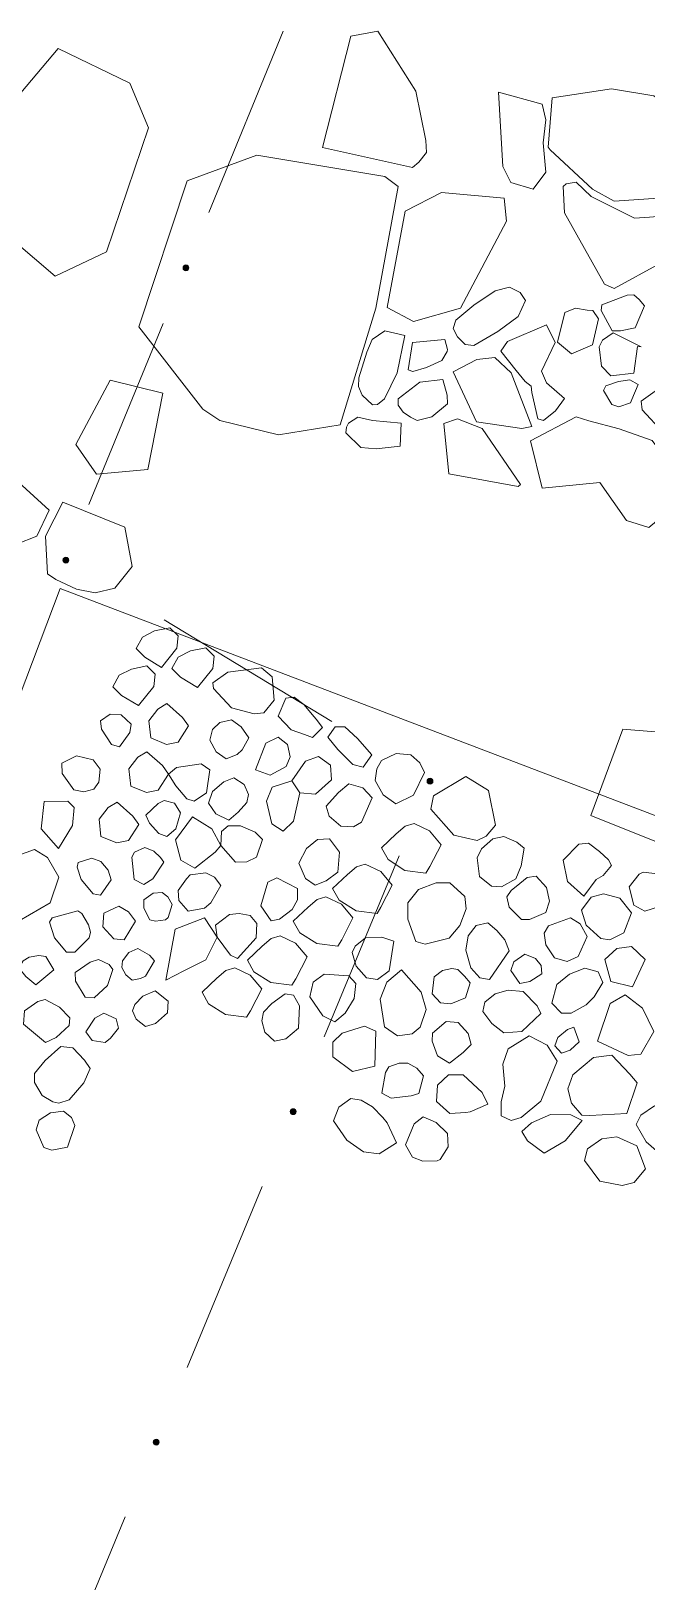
# Model space of a CAD drawing. Header units: metres. Extents: x -10443 to -4073, y -33280 to -26846.
# Drawn here: x -7925.562 to -7923.992, y -29715.107 to -29711.152 of the extents above; entities that cross this region are included whole.
import ezdxf

# ---------------------------------------------------------------- set-up
doc = ezdxf.new("R2010")
doc.units = ezdxf.units.M
doc.header["$MEASUREMENT"] = 0
doc.linetypes.add('CONTINUOUS_1', pattern=[0])
doc.linetypes.add('CONTINUOUS_2', pattern=[0])
for name, color, linetype, lineweight in [('園路', 241, 'CONTINUOUS_2', 18), ('構造物', 241, 'CONTINUOUS_2', 18), ('石', 241, 'CONTINUOUS_2', 18)]:
    doc.layers.add(name, color=color, linetype=linetype, lineweight=lineweight)

msp = doc.modelspace()

# ---------------------------------------------------------------- hatches: boundary and pattern name
at = {"layer": '園路', "linetype": 'CONTINUOUS_1', "lineweight": 18}
for points in [[(-7925.159, -29711.7558, 1), (-7925.174, -29711.7558, 1)], [(-7925.4655, -29712.5012, 1), (-7925.4805, -29712.5012, 1)], [(-7924.5358, -29713.0652, 1), (-7924.5508, -29713.0652, 1)], [(-7924.8853, -29713.9079, 1), (-7924.9003, -29713.9079, 1)], [(-7925.2349, -29714.7507, 1), (-7925.2499, -29714.7507, 1)]]:
    msp.add_hatch(color=241, dxfattribs=at).paths.add_polyline_path(points, flags=0)

# ---------------------------------------------------------------- linework, layer by layer
at = {"layer": '園路', "color": 1, "linetype": 'CONTINUOUS_1', "lineweight": 18}
for p, q in [((-7925.1083, -29711.6143), (-7924.9182, -29711.1519)), ((-7925.4148, -29712.3597), (-7925.2247, -29711.8973)), ((-7924.7944, -29712.9128), (-7925.2219, -29712.6535)), ((-7924.8138, -29713.7175), (-7924.6223, -29713.2556)), ((-7925.1634, -29714.5602), (-7924.9718, -29714.0984)), ((-7925.5129, -29715.403), (-7925.3213, -29714.9411))]:
    msp.add_line(p, q, dxfattribs=at)
for centre in [(-7925.1665, -29711.7558), (-7925.473, -29712.5012), (-7924.5433, -29713.0652), (-7924.8928, -29713.9079), (-7925.2424, -29714.7507)]:
    msp.add_circle(centre, 0.0075, dxfattribs=at)
at = {"layer": '構造物', "color": 1, "linetype": 'CONTINUOUS_2', "lineweight": 18, "flags": 128}
msp.add_lwpolyline([(-7925.4873, -29712.5735), (-7922.0378, -29713.8888), (-7924.636, -29720.8114), (-7928.9273, -29719.188), (-7926.9639, -29713.9267), (-7926.1332, -29714.282)], close=True, dxfattribs=at)
at = {"layer": '石', "color": 4, "linetype": 'CONTINUOUS_2', "lineweight": 18, "flags": 128}
for points in [[(-7924.8178, -29711.4492), (-7924.7453, -29711.1652), (-7924.6769, -29711.1517), (-7924.5799, -29711.3054), (-7924.554, -29711.4311), (-7924.5524, -29711.4616), (-7924.5718, -29711.4859), (-7924.5882, -29711.4996)], [(-7925.369, -29711.7145), (-7925.5001, -29711.7767), (-7925.6655, -29711.6366), (-7925.6152, -29711.342), (-7925.4927, -29711.1967), (-7925.3098, -29711.2849), (-7925.262, -29711.3989)], [(-7924.3685, -29711.3073), (-7924.3576, -29711.4974), (-7924.3367, -29711.5382), (-7924.2803, -29711.5547), (-7924.2477, -29711.5114), (-7924.2542, -29711.4371), (-7924.2476, -29711.3785), (-7924.2571, -29711.3387)], [(-7924.2311, -29711.3222), (-7924.0803, -29711.2993), (-7923.9721, -29711.3174), (-7923.8491, -29711.4134), (-7923.8726, -29711.4835), (-7923.9603, -29711.5784), (-7924.0736, -29711.5858), (-7924.1287, -29711.555), (-7924.2369, -29711.4545), (-7924.2421, -29711.4483)], [(-7924.6814, -29711.8587), (-7924.7724, -29712.1562), (-7924.9306, -29712.1814), (-7925.0802, -29712.1455), (-7925.1231, -29712.1158), (-7925.2867, -29711.9065), (-7925.1631, -29711.5338), (-7924.9852, -29711.4681), (-7924.6585, -29711.5227), (-7924.625, -29711.5484)], [(-7924.6527, -29711.857), (-7924.6071, -29711.6116), (-7924.5144, -29711.5639), (-7924.3539, -29711.5779), (-7924.3484, -29711.6371), (-7924.4651, -29711.859), (-7924.5855, -29711.8927)], [(-7923.9545, -29711.7436), (-7924.0729, -29711.8083), (-7924.0979, -29711.7974), (-7924.2004, -29711.6152), (-7924.2032, -29711.5485), (-7924.1954, -29711.5419), (-7924.1704, -29711.5369), (-7924.1318, -29711.5735), (-7924.0211, -29711.6294), (-7923.9833, -29711.6269), (-7923.9513, -29711.624)], [(-7924.3699, -29711.9179), (-7924.4318, -29711.9539), (-7924.4537, -29711.951), (-7924.4732, -29711.932), (-7924.4839, -29711.9108), (-7924.4772, -29711.8893), (-7924.4315, -29711.8509), (-7924.3772, -29711.8143), (-7924.3408, -29711.8049), (-7924.3131, -29711.8189), (-7924.2995, -29711.8394), (-7924.3185, -29711.8801)], [(-7924.0198, -29711.9084), (-7924.0571, -29711.9167), (-7924.0783, -29711.9167), (-7924.1065, -29711.8642), (-7924.1043, -29711.8499), (-7924.0396, -29711.8258), (-7924.0231, -29711.8243), (-7924.0097, -29711.8361), (-7923.9957, -29711.8527)], [(-7924.1286, -29711.9518), (-7924.1817, -29711.9751), (-7924.2175, -29711.945), (-7924.1994, -29711.8695), (-7924.1715, -29711.8585), (-7924.1421, -29711.864), (-7924.1277, -29711.8643), (-7924.1132, -29711.8858)], [(-7924.6272, -29712.0238), (-7924.6595, -29712.0895), (-7924.677, -29712.1042), (-7924.6899, -29712.1048), (-7924.7169, -29712.0802), (-7924.7261, -29712.0588), (-7924.7251, -29712.0367), (-7924.7047, -29711.9708), (-7924.6912, -29711.9382), (-7924.6585, -29711.9162), (-7924.6073, -29711.9284)], [(-7924.2, -29712.0888), (-7924.223, -29712.1205), (-7924.254, -29712.1447), (-7924.2681, -29712.1406), (-7924.2834, -29712.0738), (-7924.2849, -29712.0573), (-7924.3002, -29712.0454), (-7924.3238, -29712.0173), (-7924.3628, -29711.9686), (-7924.3452, -29711.9432), (-7924.2462, -29711.9008), (-7924.2241, -29711.9461), (-7924.2584, -29712.0192), (-7924.2457, -29712.0492)], [(-7924.0233, -29712.0246), (-7924.0816, -29712.031), (-7924.1055, -29712.0068), (-7924.1117, -29711.9571), (-7924.1026, -29711.9406), (-7924.0759, -29711.9218), (-7924.0039, -29711.9569), (-7924.0134, -29711.9561)], [(-7924.5128, -29711.9923), (-7924.552, -29712.0103), (-7924.5876, -29712.0204), (-7924.5991, -29712.016), (-7924.5879, -29711.946), (-7924.5051, -29711.9386), (-7924.4991, -29711.9636), (-7924.4996, -29711.9695)], [(-7924.3088, -29712.1659), (-7924.4247, -29712.1481), (-7924.4839, -29712.0206), (-7924.4234, -29711.9893), (-7924.3777, -29711.9847), (-7924.3359, -29712.0239), (-7924.2833, -29712.1605)], [(-7924.4984, -29712.1023), (-7924.539, -29712.1355), (-7924.5762, -29712.1447), (-7924.5934, -29712.1363), (-7924.6116, -29712.124), (-7924.6245, -29712.1058), (-7924.6248, -29712.0895), (-7924.5694, -29712.0477), (-7924.5106, -29712.0409), (-7924.4995, -29712.0804)], [(-7924.0284, -29712.0916), (-7924.0317, -29712.1003), (-7924.0609, -29712.1106), (-7924.079, -29712.1045), (-7924.1008, -29712.0686), (-7924.0941, -29712.057), (-7924.0622, -29712.0456), (-7924.033, -29712.0411), (-7924.0122, -29712.0532)], [(-7923.7928, -29712.2717), (-7923.8526, -29712.3113), (-7923.8802, -29712.3132), (-7923.9007, -29712.2666), (-7923.9009, -29712.2189), (-7923.9477, -29712.1759), (-7924.0018, -29712.1177), (-7924.0042, -29712.0958), (-7923.9626, -29712.0662), (-7923.9191, -29712.0643), (-7923.8735, -29712.087), (-7923.8311, -29712.1312)], [(-7924.6194, -29712.2105), (-7924.6807, -29712.2171), (-7924.7203, -29712.214), (-7924.7585, -29712.1769), (-7924.7563, -29712.1617), (-7924.7516, -29712.1522), (-7924.728, -29712.1363), (-7924.6898, -29712.1452), (-7924.6168, -29712.1516)], [(-7924.4954, -29712.2815), (-7924.5082, -29712.1524), (-7924.4735, -29712.1409), (-7924.4102, -29712.1657), (-7924.3119, -29712.3082), (-7924.3181, -29712.3134)], [(-7924.1705, -29712.1361), (-7924.287, -29712.1967), (-7924.2571, -29712.3178), (-7924.11, -29712.3032), (-7924.0419, -29712.4001), (-7923.9843, -29712.4182), (-7923.9406, -29712.3816), (-7923.9325, -29712.2552), (-7923.9764, -29712.1964), (-7924.0604, -29712.166), (-7924.1381, -29712.1462)], [(-7926.0968, -29712.341), (-7926.149, -29712.2788), (-7926.1577, -29712.2319), (-7926.1234, -29712.1913), (-7926.0711, -29712.1639), (-7925.9476, -29712.1734), (-7925.7519, -29712.2353), (-7925.614, -29712.2846), (-7925.5154, -29712.3739), (-7925.5469, -29712.4403), (-7925.6517, -29712.4811), (-7925.8157, -29712.4373), (-7925.9889, -29712.3965)], [(-7925.5249, -29712.4397), (-7925.4808, -29712.353), (-7925.3227, -29712.4169), (-7925.3036, -29712.5178), (-7925.3479, -29712.5727), (-7925.398, -29712.5846), (-7925.4463, -29712.5756), (-7925.499, -29712.5508), (-7925.5199, -29712.5364)], [(-7925.2287, -29712.7748), (-7925.2717, -29712.7489), (-7925.2939, -29712.7267), (-7925.2778, -29712.6973), (-7925.2466, -29712.6817), (-7925.2074, -29712.6736), (-7925.1861, -29712.6947), (-7925.1898, -29712.7262)], [(-7925.137, -29712.826), (-7925.18, -29712.8001), (-7925.2022, -29712.7779), (-7925.1861, -29712.7485), (-7925.1549, -29712.733), (-7925.1157, -29712.7248), (-7925.0944, -29712.746), (-7925.0981, -29712.7774)], [(-7925.2878, -29712.8722), (-7925.3308, -29712.8462), (-7925.3529, -29712.8241), (-7925.3369, -29712.7947), (-7925.3057, -29712.7791), (-7925.2664, -29712.771), (-7925.2452, -29712.7921), (-7925.2489, -29712.8236)], [(-7924.9676, -29712.8908), (-7924.9923, -29712.893), (-7925.0502, -29712.8778), (-7925.0965, -29712.829), (-7925.0981, -29712.8144), (-7925.0596, -29712.7874), (-7924.9734, -29712.7762), (-7924.9465, -29712.7987), (-7924.9416, -29712.8584)], [(-7925.1866, -29712.9652), (-7925.216, -29712.9713), (-7925.2564, -29712.9547), (-7925.2613, -29712.911), (-7925.2384, -29712.8812), (-7925.2156, -29712.8673), (-7925.1753, -29712.9026), (-7925.1599, -29712.9242)], [(-7924.8431, -29712.9532), (-7924.8636, -29712.9456), (-7924.8982, -29712.9339), (-7924.9308, -29712.8993), (-7924.9113, -29712.8529), (-7924.89, -29712.8509), (-7924.8656, -29712.8694), (-7924.8394, -29712.9006), (-7924.8342, -29712.9068), (-7924.8178, -29712.9284)], [(-7925.3098, -29712.9409), (-7925.3361, -29712.9771), (-7925.3568, -29712.9714), (-7925.3823, -29712.9326), (-7925.3843, -29712.9113), (-7925.3597, -29712.8942), (-7925.3319, -29712.8956), (-7925.3061, -29712.92)], [(-7925.0232, -29712.9848), (-7925.0359, -29712.9972), (-7925.0638, -29713.0083), (-7925.0892, -29712.9906), (-7925.1058, -29712.9603), (-7925.0986, -29712.933), (-7925.0797, -29712.9154), (-7925.0502, -29712.9083), (-7925.0259, -29712.9268), (-7925.0061, -29712.9546)], [(-7924.911, -29713.0279), (-7924.9514, -29713.0494), (-7924.9888, -29713.0365), (-7924.9626, -29712.9685), (-7924.9314, -29712.9529), (-7924.907, -29712.9714), (-7924.9001, -29713.0028)], [(-7924.7139, -29713.029), (-7924.7403, -29713.0228), (-7924.7783, -29712.9839), (-7924.8045, -29712.9527), (-7924.7858, -29712.9264), (-7924.7608, -29712.9267), (-7924.7288, -29712.9565), (-7924.692, -29712.9982)], [(-7924.1327, -29713.1523), (-7924.0514, -29712.9326), (-7923.7517, -29712.9574), (-7923.7031, -29713.0122), (-7923.726, -29713.0766), (-7923.7999, -29713.1785), (-7923.8285, -29713.2742)], [(-7925.2377, -29713.0878), (-7925.2672, -29713.0939), (-7925.3076, -29713.0774), (-7925.3124, -29713.0336), (-7925.2896, -29713.0038), (-7925.2667, -29712.9899), (-7925.2265, -29713.0252), (-7925.211, -29713.0468)], [(-7925.4014, -29713.085), (-7925.4271, -29713.0924), (-7925.4526, -29713.0873), (-7925.4826, -29713.0452), (-7925.4832, -29713.0191), (-7925.446, -29713.0002), (-7925.4035, -29713.0107), (-7925.3854, -29713.0344), (-7925.3893, -29713.0678)], [(-7925.1137, -29713.0944), (-7925.1454, -29713.1157), (-7925.1642, -29713.1102), (-7925.1921, -29713.077), (-7925.211, -29713.0468), (-7925.1909, -29713.0299), (-7925.1275, -29713.021), (-7925.1057, -29713.0364)], [(-7924.7945, -29713.0617), (-7924.8353, -29713.0985), (-7924.8754, -29713.095), (-7924.8959, -29713.0644), (-7924.8611, -29713.014), (-7924.8283, -29713.0024), (-7924.797, -29713.0239)], [(-7924.5854, -29713.1007), (-7924.6306, -29713.1227), (-7924.6633, -29713.0996), (-7924.6832, -29713.0632), (-7924.6792, -29713.0332), (-7924.6672, -29713.0126), (-7924.6295, -29712.9943), (-7924.5923, -29712.9975), (-7924.5695, -29713.0183), (-7924.5572, -29713.0425)], [(-7925.0329, -29713.1443), (-7925.0568, -29713.1644), (-7925.09, -29713.148), (-7925.1088, -29713.1213), (-7925.0985, -29713.0914), (-7925.0694, -29713.067), (-7925.0444, -29713.0567), (-7925.018, -29713.0734), (-7925.0068, -29713.0994), (-7925.0114, -29713.1192)], [(-7924.8919, -29713.1673), (-7924.9186, -29713.1924), (-7924.9473, -29713.174), (-7924.9611, -29713.1164), (-7924.9464, -29713.0802), (-7924.8959, -29713.0644), (-7924.8754, -29713.095)], [(-7924.7185, -29713.1699), (-7924.7383, -29713.1812), (-7924.7714, -29713.1797), (-7924.8009, -29713.154), (-7924.8088, -29713.1288), (-7924.7769, -29713.094), (-7924.7504, -29713.0718), (-7924.7152, -29713.0821), (-7924.6914, -29713.1073)], [(-7924.4001, -29713.2051), (-7924.4228, -29713.2161), (-7924.4822, -29713.2023), (-7924.5415, -29713.1364), (-7924.5341, -29713.1024), (-7924.4519, -29713.0533), (-7924.3943, -29713.0886), (-7924.376, -29713.1769)], [(-7925.456, -29713.178), (-7925.4915, -29713.237), (-7925.5363, -29713.1869), (-7925.5287, -29713.1168), (-7925.468, -29713.1163), (-7925.452, -29713.1321)], [(-7925.3135, -29713.2165), (-7925.343, -29713.2226), (-7925.3834, -29713.206), (-7925.3882, -29713.1623), (-7925.3654, -29713.1325), (-7925.3425, -29713.1186), (-7925.3023, -29713.1539), (-7925.2868, -29713.1755)], [(-7925.1921, -29713.1867), (-7925.2149, -29713.2059), (-7925.2355, -29713.1983), (-7925.2592, -29713.1722), (-7925.269, -29713.1521), (-7925.2375, -29713.1221), (-7925.2224, -29713.1147), (-7925.1959, -29713.1209), (-7925.1808, -29713.1454)], [(-7925.1435, -29713.2868), (-7925.1793, -29713.2663), (-7925.1935, -29713.2145), (-7925.1494, -29713.1563), (-7925.1001, -29713.1866), (-7925.0778, -29713.229), (-7925.0923, -29713.2465)], [(-7924.9865, -29713.2586), (-7925.0107, -29713.271), (-7925.0396, -29713.2713), (-7925.0778, -29713.229), (-7925.0761, -29713.193), (-7925.059, -29713.1786), (-7925.0272, -29713.1785), (-7924.9896, -29713.1948), (-7924.9711, -29713.2138)], [(-7924.5439, -29713.283), (-7924.554, -29713.2994), (-7924.6076, -29713.2926), (-7924.6506, -29713.265), (-7924.6675, -29713.2353), (-7924.6298, -29713.1997), (-7924.6064, -29713.18), (-7924.5841, -29713.1733), (-7924.5446, -29713.1919), (-7924.5152, -29713.227)], [(-7924.8082, -29713.3195), (-7924.8365, -29713.33), (-7924.8611, -29713.3134), (-7924.8779, -29713.2744), (-7924.8587, -29713.2371), (-7924.8307, -29713.2135), (-7924.8002, -29713.2119), (-7924.7743, -29713.2459), (-7924.7788, -29713.2975)], [(-7924.3612, -29713.3343), (-7924.3861, -29713.3327), (-7924.4173, -29713.3082), (-7924.4228, -29713.2609), (-7924.4118, -29713.2374), (-7924.3832, -29713.2123), (-7924.3551, -29713.2064), (-7924.3217, -29713.2209), (-7924.3032, -29713.236), (-7924.3103, -29713.281), (-7924.3241, -29713.3138)], [(-7924.1505, -29713.358), (-7924.192, -29713.3211), (-7924.2032, -29713.2667), (-7924.1635, -29713.2254), (-7924.1387, -29713.2232), (-7924.1102, -29713.2445), (-7924.0875, -29713.2653), (-7924.0802, -29713.2804), (-7924.1012, -29713.306), (-7924.1194, -29713.3159)], [(-7925.5128, -29713.3757), (-7925.5919, -29713.4208), (-7925.6327, -29713.3754), (-7925.6477, -29713.3322), (-7925.6322, -29713.2873), (-7925.5961, -29713.2543), (-7925.5529, -29713.2394), (-7925.52, -29713.2596), (-7925.4912, -29713.3097)], [(-7925.3844, -29713.3557), (-7925.4034, -29713.3521), (-7925.4339, -29713.3157), (-7925.4446, -29713.284), (-7925.4417, -29713.2727), (-7925.407, -29713.2613), (-7925.3837, -29713.27), (-7925.3654, -29713.2919), (-7925.357, -29713.3167)], [(-7925.2508, -29713.3144), (-7925.2742, -29713.3287), (-7925.2991, -29713.3159), (-7925.3047, -29713.2586), (-7925.2978, -29713.2458), (-7925.2718, -29713.2346), (-7925.2485, -29713.2433), (-7925.2316, -29713.2593), (-7925.223, -29713.2716)], [(-7925.1028, -29713.3754), (-7925.1195, -29713.3893), (-7925.1605, -29713.3967), (-7925.1845, -29713.3695), (-7925.1861, -29713.3437), (-7925.1649, -29713.3141), (-7925.1556, -29713.304), (-7925.1154, -29713.2986), (-7925.0939, -29713.3101), (-7925.0777, -29713.3307)], [(-7924.6685, -29713.3864), (-7924.6786, -29713.4028), (-7924.7321, -29713.396), (-7924.7752, -29713.3684), (-7924.7921, -29713.3387), (-7924.7543, -29713.303), (-7924.731, -29713.2834), (-7924.7087, -29713.2767), (-7924.6692, -29713.2953), (-7924.6398, -29713.3304)], [(-7924.2897, -29713.4175), (-7924.3096, -29713.4177), (-7924.3416, -29713.3867), (-7924.3476, -29713.3598), (-7924.3359, -29713.3442), (-7924.3144, -29713.3261), (-7924.2957, -29713.3104), (-7924.2724, -29713.3074), (-7924.246, -29713.336), (-7924.2381, -29713.3707), (-7924.2477, -29713.4)], [(-7923.9545, -29713.384), (-7923.9951, -29713.3968), (-7924.0226, -29713.381), (-7924.0349, -29713.3346), (-7924.009, -29713.3022), (-7923.9989, -29713.2973), (-7923.9484, -29713.3027), (-7923.9179, -29713.3179), (-7923.8977, -29713.3399), (-7923.9085, -29713.3649)], [(-7925.2123, -29713.4131), (-7925.2185, -29713.4183), (-7925.2439, -29713.4219), (-7925.259, -29713.4186), (-7925.2737, -29713.3885), (-7925.2737, -29713.3673), (-7925.2502, -29713.351), (-7925.2269, -29713.3492), (-7925.2125, -29713.3601), (-7925.2016, -29713.3793)], [(-7924.928, -29713.4173), (-7924.9485, -29713.4213), (-7924.9755, -29713.3828), (-7924.9572, -29713.3223), (-7924.9346, -29713.3113), (-7924.8821, -29713.339), (-7924.8818, -29713.3679), (-7924.8955, -29713.3927)], [(-7924.5557, -29713.481), (-7924.5794, -29713.4737), (-7924.6001, -29713.4167), (-7924.6004, -29713.3756), (-7924.5724, -29713.3415), (-7924.5278, -29713.3242), (-7924.4925, -29713.3241), (-7924.4545, -29713.3595), (-7924.4508, -29713.3906), (-7924.4674, -29713.4328), (-7924.4946, -29713.4651)], [(-7925.3241, -29713.4697), (-7925.3509, -29713.4674), (-7925.3789, -29713.4361), (-7925.3759, -29713.4017), (-7925.3378, -29713.3838), (-7925.3131, -29713.3985), (-7925.2949, -29713.4222)], [(-7924.7688, -29713.4694), (-7924.7789, -29713.4858), (-7924.8325, -29713.479), (-7924.8756, -29713.4514), (-7924.8925, -29713.4217), (-7924.8547, -29713.386), (-7924.8313, -29713.3664), (-7924.8091, -29713.3597), (-7924.7695, -29713.3783), (-7924.7401, -29713.4134)], [(-7924.0481, -29713.4519), (-7924.0843, -29713.4699), (-7924.1071, -29713.466), (-7924.1445, -29713.4319), (-7924.1566, -29713.3943), (-7924.1316, -29713.3608), (-7924.1, -29713.352), (-7924.0586, -29713.3634), (-7924.0291, -29713.4006)], [(-7925.4501, -29713.5011), (-7925.4713, -29713.5012), (-7925.5018, -29713.4648), (-7925.5147, -29713.4242), (-7925.5079, -29713.4132), (-7925.4428, -29713.3958), (-7925.4319, -29713.4026), (-7925.4151, -29713.431), (-7925.41, -29713.4497), (-7925.4133, -29713.4648)], [(-7925.1722, -29713.5486), (-7925.2176, -29713.5725), (-7925.1938, -29713.4427), (-7925.119, -29713.4136), (-7925.0867, -29713.4627), (-7925.1159, -29713.5208)], [(-7924.9869, -29713.4642), (-7925.035, -29713.5177), (-7925.053, -29713.5089), (-7925.0867, -29713.4627), (-7925.091, -29713.432), (-7925.0554, -29713.4047), (-7925.0307, -29713.4026), (-7925.0022, -29713.4079), (-7924.9852, -29713.4282)], [(-7924.3911, -29713.5711), (-7924.4158, -29713.567), (-7924.4395, -29713.5408), (-7924.452, -29713.4964), (-7924.4458, -29713.4594), (-7924.4252, -29713.4333), (-7924.3957, -29713.4262), (-7924.3724, -29713.4456), (-7924.3523, -29713.4695), (-7924.3413, -29713.4974)], [(-7924.1647, -29713.512), (-7924.1928, -29713.5249), (-7924.2256, -29713.5153), (-7924.2478, -29713.4826), (-7924.2519, -29713.4524), (-7924.2407, -29713.4341), (-7924.185, -29713.4139), (-7924.1603, -29713.4286), (-7924.1419, -29713.461)], [(-7924.886, -29713.5689), (-7924.8961, -29713.5853), (-7924.9497, -29713.5785), (-7924.9928, -29713.5509), (-7925.0097, -29713.5212), (-7924.9719, -29713.4855), (-7924.9485, -29713.4659), (-7924.9262, -29713.4592), (-7924.8867, -29713.4778), (-7924.8573, -29713.5129)], [(-7924.6476, -29713.5487), (-7924.6772, -29713.5711), (-7924.7057, -29713.5667), (-7924.732, -29713.5368), (-7924.7424, -29713.5019), (-7924.7346, -29713.4858), (-7924.7083, -29713.465), (-7924.6664, -29713.4629), (-7924.6358, -29713.4727)], [(-7925.2697, -29713.5625), (-7925.2824, -29713.5685), (-7925.304, -29713.5724), (-7925.3201, -29713.5588), (-7925.33, -29713.5399), (-7925.3286, -29713.5233), (-7925.3125, -29713.5016), (-7925.2892, -29713.4915), (-7925.2593, -29713.5089), (-7925.247, -29713.5234)], [(-7924.2884, -29713.5763), (-7924.3139, -29713.5811), (-7924.3373, -29713.5476), (-7924.3296, -29713.5258), (-7924.3009, -29713.5065), (-7924.2743, -29713.5172), (-7924.2592, -29713.5352), (-7924.2578, -29713.5565)], [(-7924.0265, -29713.5894), (-7924.0821, -29713.5759), (-7924.0974, -29713.5197), (-7924.0661, -29713.4916), (-7924.0291, -29713.4871), (-7923.9944, -29713.52)], [(-7925.5042, -29713.5464), (-7925.5499, -29713.5848), (-7925.575, -29713.5634), (-7925.5933, -29713.5415), (-7925.5821, -29713.5233), (-7925.5668, -29713.514), (-7925.5423, -29713.5094), (-7925.5243, -29713.5119)], [(-7925.3671, -29713.5863), (-7925.4012, -29713.6174), (-7925.4236, -29713.6161), (-7925.4488, -29713.5747), (-7925.4495, -29713.5528), (-7925.4113, -29713.5266), (-7925.3895, -29713.5202), (-7925.3624, -29713.5328), (-7925.3532, -29713.5452)], [(-7925.0018, -29713.6506), (-7925.0119, -29713.6671), (-7925.0655, -29713.6602), (-7925.1086, -29713.6326), (-7925.1255, -29713.603), (-7925.0877, -29713.5673), (-7925.0643, -29713.5477), (-7925.042, -29713.541), (-7925.0025, -29713.5596), (-7924.9731, -29713.5946)], [(-7924.5885, -29713.7093), (-7924.6265, -29713.7146), (-7924.6592, -29713.6916), (-7924.6704, -29713.6213), (-7924.6536, -29713.5779), (-7924.6162, -29713.5466), (-7924.5662, -29713.6029), (-7924.5528, -29713.6474), (-7924.5683, -29713.6923)], [(-7924.4529, -29713.6176), (-7924.4899, -29713.6327), (-7924.5166, -29713.6304), (-7924.5377, -29713.6073), (-7924.533, -29713.5644), (-7924.5114, -29713.548), (-7924.4877, -29713.5424), (-7924.4726, -29713.5456), (-7924.4549, -29713.5626), (-7924.4409, -29713.5792)], [(-7924.1244, -29713.6147), (-7924.1445, -29713.6351), (-7924.183, -29713.6568), (-7924.208, -29713.6565), (-7924.2327, -29713.6312), (-7924.2199, -29713.5832), (-7924.1868, -29713.5572), (-7924.1479, -29713.5423), (-7924.114, -29713.5511), (-7924.102, -29713.5781)], [(-7924.7604, -29713.6563), (-7924.7867, -29713.6784), (-7924.8169, -29713.6635), (-7924.8505, -29713.615), (-7924.8415, -29713.5779), (-7924.814, -29713.5572), (-7924.7502, -29713.5615), (-7924.7326, -29713.581), (-7924.7372, -29713.6191)], [(-7925.4975, -29713.7187), (-7925.5255, -29713.7317), (-7925.5811, -29713.6845), (-7925.5791, -29713.6509), (-7925.5443, -29713.627), (-7925.5256, -29713.6219), (-7925.4897, -29713.6414), (-7925.4632, -29713.6688), (-7925.4649, -29713.6879)], [(-7925.2443, -29713.6829), (-7925.2694, -29713.6909), (-7925.2934, -29713.6721), (-7925.3031, -29713.6507), (-7925.2966, -29713.6346), (-7925.2767, -29713.6133), (-7925.2454, -29713.6), (-7925.2117, -29713.626), (-7925.2137, -29713.656)], [(-7924.8793, -29713.6946), (-7924.9118, -29713.722), (-7924.94, -29713.7279), (-7924.9649, -29713.7051), (-7924.9727, -29713.6762), (-7924.9688, -29713.6541), (-7924.947, -29713.6322), (-7924.9134, -29713.6076), (-7924.8918, -29713.6107), (-7924.8769, -29713.6384)], [(-7924.3086, -29713.7035), (-7924.3551, -29713.7072), (-7924.3857, -29713.6833), (-7924.4081, -29713.6525), (-7924.4031, -29713.6288), (-7924.3771, -29713.607), (-7924.3436, -29713.5984), (-7924.3054, -29713.6017), (-7924.27, -29713.6376), (-7924.2602, -29713.6577)], [(-7924.116, -29713.7281), (-7924.0835, -29713.6318), (-7924.0451, -29713.6101), (-7924.0008, -29713.6438), (-7923.9723, -29713.7031), (-7924.0053, -29713.7609), (-7924.0374, -29713.7648)], [(-7925.3595, -29713.7205), (-7925.3727, -29713.7316), (-7925.4063, -29713.7267), (-7925.4217, -29713.7042), (-7925.3987, -29713.6696), (-7925.3764, -29713.6568), (-7925.3443, -29713.6711), (-7925.3387, -29713.6947)], [(-7924.6839, -29713.7919), (-7924.7414, -29713.8057), (-7924.7915, -29713.7681), (-7924.7912, -29713.7306), (-7924.7675, -29713.7081), (-7924.711, -29713.6899), (-7924.6818, -29713.7026)], [(-7924.4586, -29713.7569), (-7924.4938, -29713.7846), (-7924.5239, -29713.7656), (-7924.5379, -29713.7278), (-7924.5371, -29713.7076), (-7924.5018, -29713.678), (-7924.4712, -29713.6806), (-7924.4457, -29713.7089), (-7924.4385, -29713.7365)], [(-7924.1854, -29713.7509), (-7924.2073, -29713.7586), (-7924.2249, -29713.7397), (-7924.2173, -29713.7192), (-7924.1924, -29713.6983), (-7924.1764, -29713.692), (-7924.1624, -29713.7298)], [(-7925.4644, -29713.8779), (-7925.4912, -29713.8861), (-7925.5063, -29713.8829), (-7925.5338, -29713.867), (-7925.553, -29713.8335), (-7925.5529, -29713.8104), (-7925.5259, -29713.7772), (-7925.4863, -29713.7421), (-7925.4557, -29713.7448), (-7925.4257, -29713.7763), (-7925.4112, -29713.7978), (-7925.4269, -29713.834)], [(-7924.2604, -29713.8811), (-7924.3103, -29713.9229), (-7924.3359, -29713.9303), (-7924.3619, -29713.9184), (-7924.3616, -29713.8828), (-7924.3524, -29713.8432), (-7924.3571, -29713.7869), (-7924.344, -29713.7476), (-7924.2901, -29713.7148), (-7924.244, -29713.7381), (-7924.2187, -29713.7788)], [(-7924.5723, -29713.862), (-7924.5915, -29713.8675), (-7924.6426, -29713.8732), (-7924.6661, -29713.861), (-7924.6571, -29713.8083), (-7924.6486, -29713.7932), (-7924.6218, -29713.784), (-7924.6002, -29713.7844), (-7924.5767, -29713.7966), (-7924.5597, -29713.8169)], [(-7924.0408, -29713.9127), (-7924.1356, -29713.9179), (-7924.1558, -29713.9171), (-7924.182, -29713.8859), (-7924.1913, -29713.8494), (-7924.1786, -29713.814), (-7924.1526, -29713.7922), (-7924.1256, -29713.7695), (-7924.0789, -29713.764), (-7924.033, -29713.8123), (-7924.0147, -29713.8341)], [(-7924.4406, -29713.9082), (-7924.4523, -29713.91), (-7924.4929, -29713.9122), (-7924.5264, -29713.8819), (-7924.5242, -29713.8402), (-7924.4958, -29713.8138), (-7924.4583, -29713.8142), (-7924.4102, -29713.8588), (-7924.3955, -29713.889)], [(-7924.6731, -29714.0156), (-7924.7131, -29714.0102), (-7924.7557, -29713.9805), (-7924.7899, -29713.9313), (-7924.7763, -29713.8968), (-7924.7455, -29713.8745), (-7924.7189, -29713.8788), (-7924.6905, -29713.8957), (-7924.664, -29713.923), (-7924.6527, -29713.9365), (-7924.6293, -29713.9877)], [(-7923.8844, -29713.9802), (-7923.9286, -29714.0226), (-7923.9595, -29714.0131), (-7923.9918, -29713.9853), (-7924.0167, -29713.9407), (-7924.005, -29713.9167), (-7923.9702, -29713.8928), (-7923.9405, -29713.8944), (-7923.8957, -29713.9224), (-7923.8832, -29713.9437)], [(-7925.4692, -29713.9988), (-7925.5093, -29714.0058), (-7925.529, -29713.9993), (-7925.5491, -29713.9542), (-7925.5412, -29713.9299), (-7925.5126, -29713.9112), (-7925.4794, -29713.9064), (-7925.4587, -29713.9226), (-7925.45, -29713.9436)], [(-7924.5174, -29714.0302), (-7924.5254, -29714.0334), (-7924.5621, -29714.034), (-7924.5881, -29714.024), (-7924.6056, -29713.9927), (-7924.5836, -29713.9387), (-7924.5609, -29713.9215), (-7924.5275, -29713.9359), (-7924.4991, -29713.9635), (-7924.4972, -29713.9973)], [(-7924.1981, -29713.9827), (-7924.2519, -29714.0136), (-7924.2944, -29713.982), (-7924.3087, -29713.9586), (-7924.2846, -29713.9366), (-7924.2355, -29713.9149), (-7924.1836, -29713.9156), (-7924.1551, -29713.9306)], [(-7924.022, -29714.0885), (-7924.053, -29714.0959), (-7924.1098, -29714.0852), (-7924.1485, -29714.0327), (-7924.1416, -29714.003), (-7924.1047, -29713.9773), (-7924.0667, -29713.972), (-7924.0153, -29713.9952), (-7923.9929, -29714.0535)]]:
    msp.add_lwpolyline(points, close=True, dxfattribs=at)
msp.add_lwpolyline([(-7925.2256, -29712.0756), (-7925.2639, -29712.2701), (-7925.3949, -29712.2817), (-7925.4476, -29712.2064), (-7925.36, -29712.042), (-7925.2256, -29712.0756)], dxfattribs=at)

doc.saveas('drawing.dxf')
